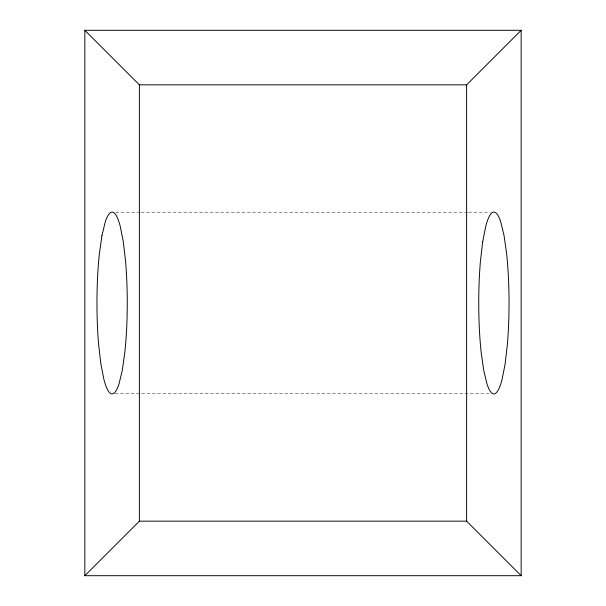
<?xml version="1.0" encoding="UTF-8"?>
<svg xmlns="http://www.w3.org/2000/svg" width="606" height="606" viewBox="0 0 606 606"><rect width="100%" height="100%" fill="white"/><g stroke="black" fill="none" stroke-linecap="round" stroke-linejoin="round"><path stroke-width="0.45" stroke-dasharray="3.03 2.27" d="M115.685 212.206L140.281 212.206M141.228 212.206L467.612 212.206M468.559 212.206L490.315 212.206M115.163 393.794L490.837 393.794"/><path stroke-width="0.91" d="M521.16 575.7L466.62 521.16L466.62 84.84L521.16 30.3L84.84 30.3L84.84 575.7L521.16 575.7L521.16 30.3M84.84 575.7L139.38 521.16L139.38 84.84L84.84 30.3M139.38 84.84L466.62 84.84M139.38 521.16L466.62 521.16M482.671 241.923L480.414 261.428A89.877 14.779 -90 0 0 481.156 352.215L483.709 370.319L486.959 383.833A93.21 15.324 90 0 0 502.094 379.424L505.109 364.077L507.366 344.572A89.877 14.779 -90 0 0 506.624 253.785L504.071 235.681L500.821 222.167A93.21 15.324 90 0 0 485.686 226.576L482.671 241.923M101.929 235.681L99.376 253.778A89.877 14.779 -90 0 0 98.634 344.579L100.891 364.077L103.906 379.424A93.21 15.324 -90 0 0 119.041 383.825L122.291 370.319L124.844 352.222A89.877 14.779 -90 0 0 125.586 261.421L123.329 241.923L120.314 226.576A93.21 15.324 90 0 0 105.179 222.175L101.929 235.681"/></g></svg>
